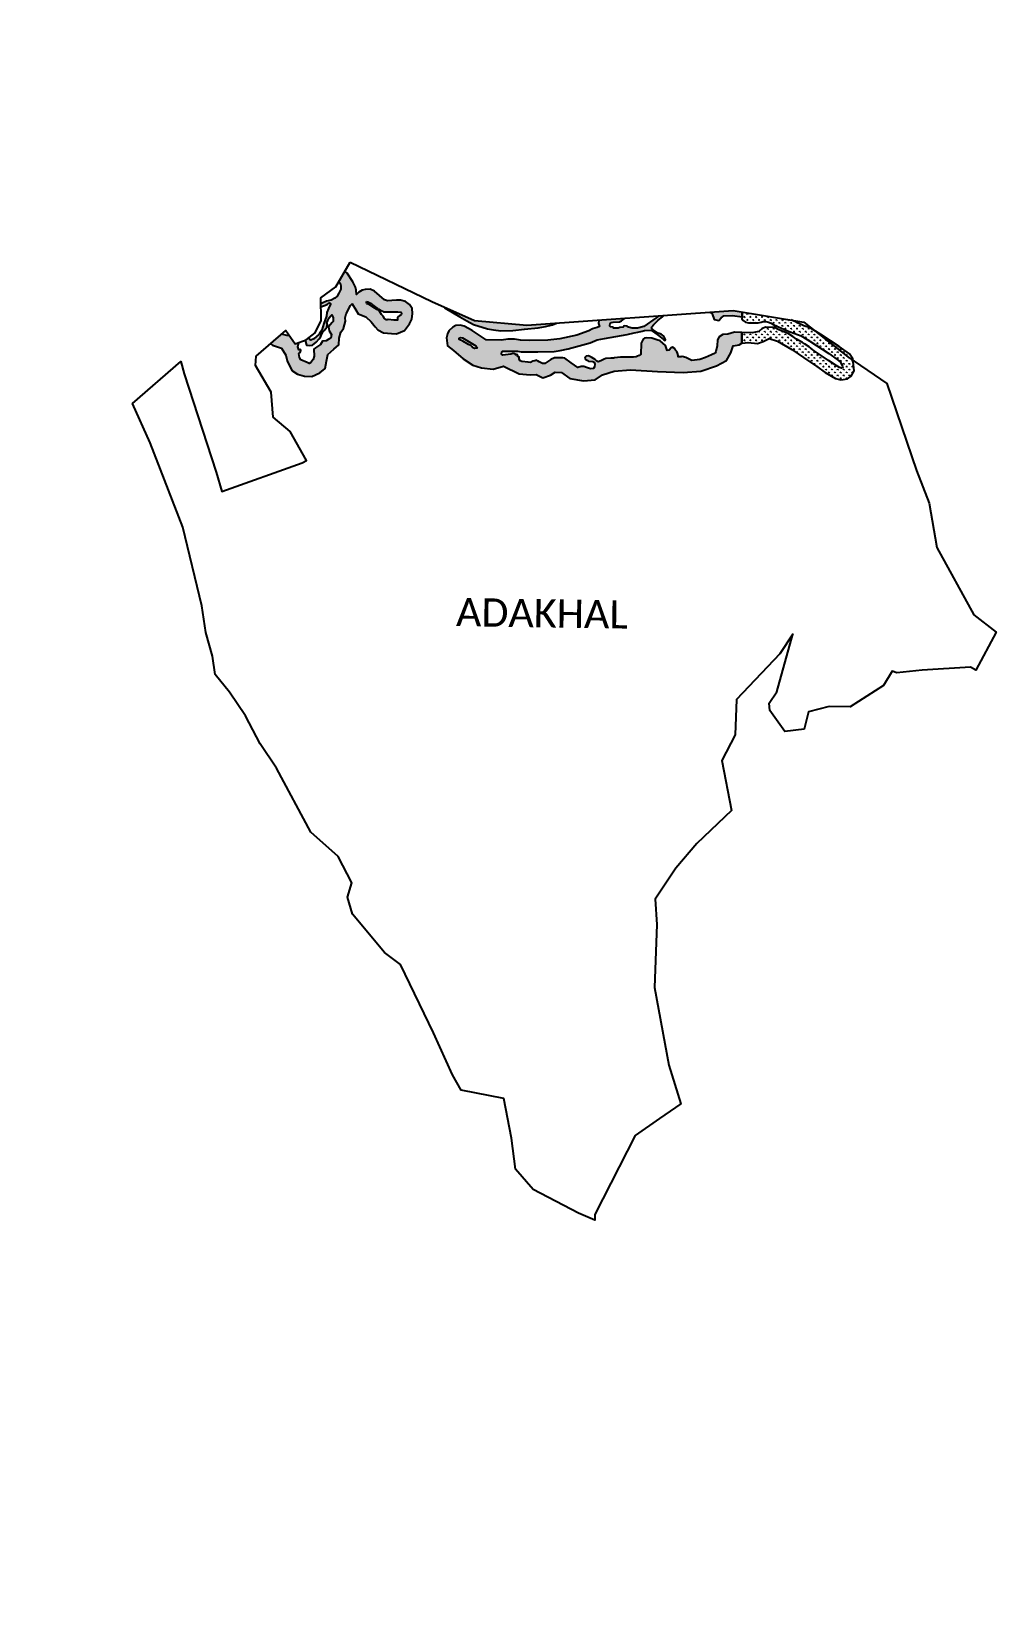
# Model space of a CAD drawing. Header units: metres. Extents: x 298188 to 302393, y 1967226 to 1974149.
import ezdxf

# ---------------------------------------------------------------- set-up
doc = ezdxf.new("R2010")
doc.units = ezdxf.units.M
doc.header["$MEASUREMENT"] = 0
doc.layers.add('MANGROOVE BUFFER ZONE', color=120, linetype='Continuous')
doc.layers.add('VILLAGE NAME', color=250, linetype='Continuous')
doc.styles.get("Standard").update_dxf_attribs({"font": 'simplex.shx'})

msp = doc.modelspace()

# ---------------------------------------------------------------- hatches: boundary and pattern name
at = {"layer": 'MANGROOVE BUFFER ZONE'}
h = msp.add_hatch(dxfattribs=at)
h.set_pattern_fill('GRASS', color=256, scale=18)
h.paths.add_polyline_path([(300112.6, 1967263.1), (300111.4, 1967287.6), (300107.5, 1967337), (300101.4, 1967350), (300068.2, 1967400.3), (300050.5, 1967423.5), (300041, 1967445.4), (300026.8, 1967460.7), (300012.2, 1967466.5), (300001.7, 1967477.6), (299972.7, 1967492.9), (299956.2, 1967505.7), (299942.6, 1967517.9), (299929.1, 1967525.3), (299913.6, 1967538.4), (299895.1, 1967554.6), (299895.1, 1967554.5), (299884.7, 1967564.9), (299842.5, 1967612.7), (299827.5, 1967627.9), (299811.8, 1967666.3), (299805.8, 1967698.3), (299800.2, 1967720.7), (299802.9, 1967753), (299802.8, 1967766), (299813.7, 1967768.2), (299850.1, 1967767.6), (299857, 1967766), (299862.1, 1967763.9), (299863.3, 1967765.3), (299864.1, 1967767.3), (299861.4, 1967773.2), (299861.4, 1967784.2), (299857.8, 1967793.9), (299852.8, 1967808.5), (299848.8, 1967816.7), (299846.7, 1967821.6), (299845.6, 1967831.3), (299849.4, 1967835.1), (299854.8, 1967834.7), (299859.2, 1967830.4), (299870.8, 1967819.3), (299902.9, 1967806.2), (299917.4, 1967798), (299928, 1967790.7), (299937.4, 1967779.8), (299943.3, 1967762), (299946.5, 1967745.5), (299948.5, 1967736.3), (299953.5, 1967719.9), (299960.4, 1967702.2), (299966.9, 1967691.4), (299967.7, 1967680.2), (299970.6, 1967668.9), (299967.7, 1967664.2), (299967, 1967631.2), (299964.9, 1967619.5), (299956.9, 1967604), (299952.7, 1967592.1), (299952.2, 1967585.8), (299954.5, 1967579.6), (299962.4, 1967569.4), (299970.8, 1967553.5), (299986.6, 1967538.3), (300005.3, 1967517.4), (300031.1, 1967495.8), (300041.8, 1967487.8), (300053, 1967483), (300060.3, 1967472.8), (300060.1, 1967478.2), (300005, 1967528.6), (299971, 1967564.1), (299962.5, 1967587), (299962.5, 1967601.4), (299970.4, 1967623.2), (299978.1, 1967637.9), (299977, 1967671.9), (299973.8, 1967696.1), (299967.4, 1967711.7), (299959, 1967738.5), (299949.2, 1967763.8), (299934.7, 1967792.8), (299922.3, 1967806), (299904.8, 1967818.2), (299881.6, 1967827), (299843.5, 1967848.4), (299828.3, 1967862.1), (299820.9, 1967877.1), (299831.5, 1967883.2), (299849.7, 1967878.2), (299861.4, 1967870.6), (299874.6, 1967858.9), (299884.8, 1967857.7), (299890.1, 1967865.1), (299896, 1967869.8), (299906.8, 1967872.1), (299920, 1967866.8), (299921.5, 1967856.3), (299917.6, 1967839), (299929.2, 1967825.2), (299937.1, 1967815.8), (299944.6, 1967806.7), (299961.6, 1967778.6), (299967.2, 1967756.9), (299980.7, 1967728.8), (300029.1, 1967699.6), (300059.1, 1967670.2), (300066.7, 1967642.2), (300089.8, 1967603.8), (300103.9, 1967587.6), (300124.3, 1967557.9), (300140.6, 1967536.5), (300147.1, 1967518.3), (300161.4, 1967466.2), (300182.9, 1967435.8), (300194.7, 1967419), (300208, 1967415.5), (300212.8, 1967405.3), (300192, 1967378.3), (300167.2, 1967349.7), (300162.3, 1967340.7), (300164.6, 1967331.5), (300197, 1967305.2), (300228.2, 1967294.9), (300254.6, 1967281.1), (300276.7, 1967271.8), (300285.5, 1967267.9), (300285.7, 1967250.2), (300282.3, 1967235.9), (300278.3, 1967231.6), (300245.1, 1967233.7), (300220, 1967232), (300209.2, 1967230.5), (300188.1, 1967225.6), (300168.2, 1967228.2), (300135.6, 1967244.1)], flags=16)
h.paths.add_polyline_path([(300052.2, 1972813.6), (300057.6, 1972816.2), (300065.8, 1972814.6), (300080.5, 1972805.6), (300124.1, 1972779.6), (300131, 1972770.1), (300125.9, 1972769.4), (300118.3, 1972768.3), (300109.3, 1972772.4), (300106.7, 1972776.5), (300102.8, 1972780.9), (300091.5, 1972786), (300067.5, 1972799.7), (300051.6, 1972807.9)], flags=16)
h.paths.add_polyline_path([(298408.3, 1973629.9), (298419.2, 1973624.8), (298416.2, 1973599.3), (298411.9, 1973585.3), (298409.8, 1973558.2), (298405.5, 1973552.8), (298399, 1973544.6), (298393.1, 1973542.2), (298387.9, 1973540.2), (298377.4, 1973540.2), (298373.6, 1973540.2), (298368.6, 1973549.2), (298365.7, 1973555.6), (298359.5, 1973560.8), (298351.3, 1973563.6), (298342.4, 1973566.5), (298326.3, 1973570.3), (298317.7, 1973581.2), (298316.1, 1973593.7), (298312.4, 1973608.4), (298309.3, 1973626.5), (298302.5, 1973628.4), (298286.8, 1973622.7), (298270.4, 1973620.7), (298253.8, 1973612.8), (298243.3, 1973607.1), (298233.6, 1973596.3), (298228.9, 1973588.8), (298226.1, 1973584.8), (298220.8, 1973584), (298212.3, 1973586.6), (298206.2, 1973591.2), (298197.5, 1973598.9), (298188.4, 1973609.3), (298188.4, 1973612.7), (298189.8, 1973618.6), (298204.4, 1973629.3), (298230.8, 1973642.1), (298254.5, 1973645.1), (298269.8, 1973641.5), (298322.8, 1973641.5), (298352.3, 1973645.1), (298370.1, 1973638.2), (298380.1, 1973630.3), (298383.3, 1973617.1), (298388.2, 1973603.7), (298390, 1973601.5), (298392.8, 1973608.4), (298395.9, 1973619.2)], flags=16)
h.paths.add_polyline_path([(299648.2, 1972972.8), (299653.2, 1972972.1), (299665.6, 1972965.6), (299673.3, 1972959.2), (299685.6, 1972950.6), (299694.4, 1972943.7), (299695.1, 1972940.8), (299692.8, 1972938.9), (299684.1, 1972943.6), (299667.5, 1972955), (299658.8, 1972960.8), (299648.9, 1972962.6), (299647.3, 1972968.7), (299647.5, 1972970.1)], flags=16)
h.paths.add_polyline_path([(299697.4, 1972940.4), (299700.6, 1972939.6), (299710.6, 1972934.6), (299718.2, 1972931.4), (299721.5, 1972927.9), (299739.8, 1972928.3), (299784, 1972928.3), (299797.8, 1972926.5), (299799.4, 1972921.2), (299799.3, 1972914.9), (299797.8, 1972913.5), (299793.1, 1972911.5), (299787.7, 1972907.2), (299783.4, 1972902.2), (299783.1, 1972891.3), (299766.3, 1972891.9), (299742.5, 1972894.6), (299738.3, 1972893.8), (299733.3, 1972892.9), (299731.1, 1972894.9), (299726.4, 1972899.7), (299720.9, 1972909.5), (299713.3, 1972916.9), (299705.4, 1972928.1), (299696.5, 1972937.2)], flags=16)
h.paths.add_polyline_path([(301246.4, 1972933.3), (301143.8, 1972926.1), (301153.8, 1972918.8), (301162.5, 1972895), (301183.1, 1972890.4), (301194.1, 1972901.7), (301205.7, 1972911.3), (301242.6, 1972912.1), (301284.8, 1972905.8), (301285, 1972926.9)])
h.paths.add_polyline_path([(300944.1, 1972912.1), (300660.2, 1972892.3), (300659, 1972877), (300663.9, 1972863.8), (300653.3, 1972859.8), (300633.1, 1972853.4), (300617.2, 1972845.7), (300564.9, 1972825.9), (300491, 1972810.6), (300437.6, 1972804.6), (300357.1, 1972802.9), (300319.2, 1972804.4), (300293.2, 1972808.4), (300263.4, 1972808.3), (300236.5, 1972805.3), (300169.7, 1972805.6), (300108.3, 1972846.3), (300073.3, 1972865.7), (300055.4, 1972869.9), (300037, 1972868.8), (300023.8, 1972861.2), (300007, 1972845.5), (300000.5, 1972832.4), (299996.6, 1972815.4), (300000.2, 1972780.3), (300027.1, 1972759.9), (300068.6, 1972723.5), (300110.7, 1972696), (300148.9, 1972684.1), (300200.2, 1972678.5), (300245.4, 1972691.1), (300313.4, 1972658.2), (300361.5, 1972653.7), (300386.6, 1972654.9), (300416.2, 1972640.9), (300450, 1972652.7), (300469.9, 1972664.6), (300498.3, 1972664.2), (300533.6, 1972638), (300594, 1972626.8), (300644.8, 1972631.8), (300676.9, 1972654), (300727.5, 1972669.7), (300797.7, 1972674.7), (300916.4, 1972667.6), (301027.4, 1972663.4), (301105.3, 1972669.6), (301173.9, 1972692.9), (301216.3, 1972716.6), (301235.4, 1972749.7), (301245.2, 1972780.6), (301271.4, 1972784.3), (301283.5, 1972791), (301284, 1972838.7), (301251.4, 1972839.4), (301222.2, 1972831.5), (301200.6, 1972829.6), (301184.9, 1972819.8), (301178.3, 1972806.7), (301176.5, 1972779.3), (301171, 1972754.7), (301167.1, 1972747.9), (301151.4, 1972741.1), (301125.8, 1972728.8), (301100.7, 1972720), (301065.8, 1972715.9), (301051.4, 1972723.6), (301039, 1972729.2), (301023.2, 1972732.8), (301018.6, 1972732.2), (301005.8, 1972731.7), (301006.6, 1972738.4), (301003.7, 1972747.9), (301000, 1972755), (300995.2, 1972761.2), (300989.3, 1972769.8), (300982, 1972774.4), (300975.5, 1972771.3), (300966.3, 1972761.2), (300958.2, 1972760), (300955.9, 1972768.3), (300950.4, 1972781.7), (300927.4, 1972801.3), (300912.5, 1972806), (300891.8, 1972812.8), (300868.3, 1972815.4), (300859.3, 1972812.8), (300854.2, 1972808.4), (300849, 1972799.8), (300845.2, 1972791.1), (300842.9, 1972742.5), (300840.5, 1972740.5), (300835.9, 1972737.7), (300829.6, 1972734.8), (300822.6, 1972731.4), (300811.7, 1972730), (300796.2, 1972730), (300775, 1972730), (300754.9, 1972730.1), (300729.2, 1972727.2), (300724.9, 1972726.4), (300720.2, 1972726.1), (300712.7, 1972726.3), (300691.4, 1972725), (300683.3, 1972722.5), (300671.3, 1972715.8), (300661.7, 1972711.3), (300656.7, 1972709.6), (300651.5, 1972713.3), (300644.1, 1972719.8), (300629.6, 1972728.5), (300614.9, 1972736), (300605.4, 1972734.5), (300601.4, 1972731), (300599.4, 1972726.2), (300600.1, 1972724.4), (300604.2, 1972720.4), (300612, 1972715.7), (300615.6, 1972713.1), (300633.7, 1972711.8), (300639.6, 1972708.8), (300642.9, 1972700.5), (300641.6, 1972688.8), (300636.7, 1972681.8), (300624.7, 1972679.8), (300606.7, 1972684.9), (300594.9, 1972690.2), (300582.9, 1972690), (300568.1, 1972686.2), (300554, 1972696.1), (300539.7, 1972705.2), (300511.8, 1972726.2), (300503.5, 1972728.3), (300466.4, 1972727.8), (300451.1, 1972720.7), (300433.1, 1972709.4), (300425.5, 1972703.4), (300415, 1972703.2), (300400.1, 1972710.7), (300392.9, 1972714.2), (300387.9, 1972716.8), (300382, 1972715), (300373.1, 1972713.3), (300361.9, 1972707.8), (300352.8, 1972708.8), (300325.3, 1972712.3), (300317.2, 1972715.1), (300313.6, 1972721.7), (300312.8, 1972731.2), (300306.5, 1972734.2), (300305.7, 1972740.7), (300301.5, 1972741.6), (300297.2, 1972741), (300294.2, 1972745), (300286.6, 1972746.1), (300277.4, 1972742.9), (300242.3, 1972739), (300236.7, 1972743.5), (300237.8, 1972754.2), (300240, 1972757.2), (300278.4, 1972757.4), (300305.3, 1972756.6), (300322.3, 1972753.3), (300394.4, 1972754), (300465.1, 1972755.5), (300492, 1972759.2), (300526.2, 1972766.8), (300622.6, 1972793.1), (300653, 1972806.7), (300685.7, 1972812.5), (300784.1, 1972829.6), (300814.9, 1972836.2), (300830.1, 1972838.9), (300849.9, 1972843.4), (300859, 1972847.5), (300887.7, 1972848.8), (300905.1, 1972837.3), (300920.6, 1972825.4), (300941.5, 1972808.1), (300949.3, 1972803.3), (300950.8, 1972808.1), (300943, 1972822.1), (300931.8, 1972830.7), (300918.9, 1972835.8), (300897.1, 1972850.4), (300889.9, 1972856.7), (300890.9, 1972862.2), (300898.4, 1972871.3), (300919.7, 1972891.3), (300937.7, 1972905.7)])
h.paths.add_polyline_path([(300118.1, 1972889.9), (299988, 1972947.9), (299990.4, 1972943.7), (300054.8, 1972906.2), (300085.2, 1972889.6), (300114.4, 1972873.4), (300175, 1972853.6), (300200.8, 1972849.9), (300232.5, 1972845.4), (300285.7, 1972846.1), (300336.8, 1972853), (300395.8, 1972858.9), (300427.6, 1972864.2), (300458.3, 1972871.5), (300475.8, 1972879.4), (300346.5, 1972870.3)])
h.paths.add_polyline_path([(300921.7, 1972910.6), (300775.4, 1972900.3), (300758.6, 1972889), (300750.1, 1972884.4), (300722.7, 1972883.8), (300714.9, 1972881.5), (300710.4, 1972877.3), (300708.5, 1972868.7), (300708.6, 1972866.1), (300711.2, 1972863), (300721.1, 1972861.5), (300724, 1972857), (300730.3, 1972856.8), (300745.1, 1972857.5), (300752.6, 1972860.4), (300766.3, 1972861.2), (300770.5, 1972867), (300784.4, 1972865.9), (300789.6, 1972861.1), (300806.1, 1972856.3), (300829.3, 1972857.1), (300856.8, 1972864.6), (300910.5, 1972902.6)])
h.paths.add_polyline_path([(298192.4, 1974148.8), (298191.7, 1974148.6), (298192.4, 1974148.2)])
h.paths.add_polyline_path([(299448.7, 1972989.6), (299449, 1972963), (299454.3, 1972965.3), (299473.3, 1972974.9), (299493.1, 1972979.7), (299510, 1972987.2), (299520.3, 1972997), (299527.4, 1973009.7), (299535, 1973026.9), (299535.3, 1973039), (299534.2, 1973050.5), (299527.4, 1973059.9), (299513.8, 1973036.5)])
h.paths.add_polyline_path([(299424.1, 1972837.3), (299394.3, 1972813.1), (299400.1, 1972809.7), (299402.6, 1972806.5), (299405.1, 1972804.2), (299417.3, 1972810.1), (299440.7, 1972830.4), (299445.8, 1972838.3), (299452.9, 1972848.5), (299461.5, 1972877.7), (299472.5, 1972908.9), (299474.1, 1972925.4), (299481.4, 1972942.7), (299491.2, 1972961.1), (299491.2, 1972965), (299487.3, 1972967.4), (299483.7, 1972965.5), (299476.4, 1972960.2), (299449.1, 1972950.2), (299449.7, 1972889.8)])
h.paths.add_polyline_path([(299295.5, 1972846.3), (299277.4, 1972830.7), (299300.4, 1972824.8), (299312.3, 1972822.9)])
h.paths.add_polyline_path([(299337, 1972788.3), (299295.5, 1972846.3), (299229, 1972789.1), (299237.6, 1972782.6), (299277.6, 1972770.1), (299295.2, 1972738.8), (299302.3, 1972715.2), (299322.7, 1972673), (299346.3, 1972656.5), (299376.8, 1972648.3), (299408.7, 1972647), (299444.4, 1972662.9), (299467.6, 1972681.6), (299473.5, 1972712.4), (299478.3, 1972741.8), (299504.7, 1972765.6), (299526.6, 1972784.4), (299529.1, 1972813.8), (299535.6, 1972839.7), (299547.9, 1972855.6), (299556.3, 1972887.7), (299554.4, 1972901.8), (299558.6, 1972919.8), (299577.1, 1972955.8), (299585.2, 1972963.7), (299601, 1972937.4), (299611.5, 1972918.7), (299644.9, 1972906.8), (299667.9, 1972884.2), (299684.6, 1972862.1), (299696.5, 1972849.9), (299721.4, 1972837.3), (299756.6, 1972833.2), (299778.7, 1972832.9), (299812.6, 1972846.1), (299834.3, 1972876), (299845.1, 1972896.7), (299847.5, 1972920.7), (299846.2, 1972942), (299835.4, 1972959.8), (299817.8, 1972973), (299796, 1972979.1), (299778.5, 1972979.3), (299758.4, 1972977), (299738.6, 1972975.5), (299725.5, 1972981.1), (299683, 1973018.9), (299663.1, 1973026.2), (299641.6, 1973026), (299628, 1973022.4), (299613.8, 1973013.6), (299603.9, 1973003.3), (299602.8, 1973022.1), (299599.9, 1973035.8), (299587.8, 1973059.6), (299563, 1973096), (299553.7, 1973105.1), (299513.8, 1973036.5), (299448.7, 1972989.6), (299449.7, 1972889.8), (299424.1, 1972837.3), (299384.9, 1972805.5)])
h.paths.add_polyline_path([(299380.4, 1972803.8), (299352.8, 1972794), (299348, 1972775.3), (299353.2, 1972762.6), (299358, 1972763.3), (299361.4, 1972759.4), (299358, 1972751.1), (299353.2, 1972746.6), (299354.8, 1972728.5), (299361.5, 1972719), (299388.8, 1972706.6), (299397.7, 1972703.5), (299405.5, 1972707.3), (299414.5, 1972720.1), (299419.1, 1972734.7), (299418.6, 1972764.9), (299425.2, 1972770.9), (299447.5, 1972785.8), (299455.2, 1972800.9), (299471.2, 1972801.1), (299482.9, 1972809.5), (299491.9, 1972813.4), (299495.4, 1972829.2), (299484.2, 1972845.5), (299482, 1972862.6), (299497.7, 1972882), (299501.6, 1972885.7), (299501.9, 1972902.4), (299496.7, 1972915), (299490.3, 1972909.1), (299484.8, 1972901.5), (299479.5, 1972889.9), (299475.3, 1972879.6), (299477, 1972871.8), (299474.2, 1972861.8), (299470.1, 1972855), (299463.3, 1972846.4), (299458.3, 1972842.5), (299452.8, 1972832.1), (299446.9, 1972817.9), (299441.8, 1972809.9), (299427.8, 1972796.4), (299411.7, 1972783.1), (299400.9, 1972782.1), (299386.1, 1972783.1)])
h.paths.add_polyline_path([(298393.1, 1973542.2), (298387.9, 1973540.2), (298373.6, 1973540.2), (298368.6, 1973549.2), (298365.7, 1973555.6), (298359.5, 1973560.8), (298351.3, 1973563.6), (298342.4, 1973566.5), (298326.3, 1973570.3), (298317.7, 1973581.2), (298316.1, 1973593.7), (298312.4, 1973608.4), (298309.3, 1973626.5), (298302.5, 1973628.4), (298286.8, 1973622.7), (298270.4, 1973620.7), (298253.8, 1973612.8), (298243.3, 1973607.1), (298233.6, 1973596.3), (298228.9, 1973588.8), (298226.1, 1973584.8), (298220.8, 1973584), (298212.3, 1973586.6), (298206.2, 1973591.2), (298197.5, 1973598.9), (298188.4, 1973609.3), (298188.4, 1973612.7), (298189.8, 1973618.6), (298204.4, 1973629.3), (298230.8, 1973642.1), (298254.5, 1973645.1), (298269.8, 1973641.5), (298322.8, 1973641.5), (298352.3, 1973645.1), (298370.1, 1973638.2), (298380.1, 1973630.3), (298383.3, 1973617.1), (298388.2, 1973603.7), (298390, 1973601.5), (298392.8, 1973608.4), (298395.9, 1973619.2), (298408.3, 1973629.9), (298419.2, 1973624.8), (298416.2, 1973599.3), (298411.9, 1973585.3), (298409.8, 1973558.2), (298405.5, 1973552.8), (298399, 1973544.6)])
h.paths.add_polyline_path([(300188.1, 1967225.6), (300168.2, 1967228.2), (300135.6, 1967244.1), (300112.6, 1967263.1), (300111.4, 1967287.6), (300107.5, 1967337), (300101.4, 1967350), (300068.2, 1967400.3), (300050.5, 1967423.5), (300041, 1967445.4), (300026.8, 1967460.7), (300012.2, 1967466.5), (300001.7, 1967477.6), (299972.7, 1967492.9), (299956.2, 1967505.7), (299942.6, 1967517.9), (299929.1, 1967525.3), (299913.6, 1967538.4), (299895.1, 1967554.6), (299895.1, 1967554.5), (299884.7, 1967564.9), (299842.5, 1967612.7), (299827.5, 1967627.9), (299811.8, 1967666.3), (299805.8, 1967698.3), (299800.2, 1967720.7), (299802.9, 1967753), (299802.8, 1967766), (299813.7, 1967768.2), (299850.1, 1967767.6), (299857, 1967766), (299862.1, 1967763.9), (299863.3, 1967765.3), (299864.1, 1967767.3), (299861.4, 1967773.2), (299861.4, 1967784.2), (299857.8, 1967793.9), (299852.8, 1967808.5), (299848.8, 1967816.7), (299846.7, 1967821.6), (299845.6, 1967831.3), (299849.4, 1967835.1), (299854.8, 1967834.7), (299859.2, 1967830.4), (299870.8, 1967819.3), (299902.9, 1967806.2), (299917.4, 1967798), (299928, 1967790.7), (299937.4, 1967779.8), (299943.3, 1967762), (299946.5, 1967745.5), (299948.5, 1967736.3), (299953.5, 1967719.9), (299960.4, 1967702.2), (299966.9, 1967691.4), (299967.7, 1967680.2), (299970.6, 1967668.9), (299967.7, 1967664.2), (299967, 1967631.2), (299964.9, 1967619.5), (299956.9, 1967604), (299952.7, 1967592.1), (299952.2, 1967585.8), (299954.5, 1967579.6), (299962.4, 1967569.4), (299970.8, 1967553.5), (299986.6, 1967538.3), (300005.3, 1967517.4), (300031.1, 1967495.8), (300041.8, 1967487.8), (300053, 1967483), (300060.3, 1967472.8), (300060.1, 1967478.2), (300005, 1967528.6), (299971, 1967564.1), (299962.5, 1967587), (299962.5, 1967601.4), (299970.4, 1967623.2), (299978.1, 1967637.9), (299977, 1967671.9), (299973.8, 1967696.1), (299967.4, 1967711.7), (299959, 1967738.5), (299949.2, 1967763.8), (299934.7, 1967792.8), (299922.3, 1967806), (299904.8, 1967818.2), (299881.6, 1967827), (299843.5, 1967848.4), (299828.3, 1967862.1), (299820.9, 1967877.1), (299831.5, 1967883.2), (299849.7, 1967878.2), (299861.4, 1967870.6), (299874.6, 1967858.9), (299884.8, 1967857.7), (299890.1, 1967865.1), (299896, 1967869.8), (299906.8, 1967872.1), (299920, 1967866.8), (299921.5, 1967856.3), (299917.6, 1967839), (299929.2, 1967825.2), (299937.1, 1967815.8), (299944.6, 1967806.7), (299961.6, 1967778.6), (299967.2, 1967756.9), (299980.7, 1967728.8), (300029.1, 1967699.6), (300059.1, 1967670.2), (300066.7, 1967642.2), (300089.8, 1967603.8), (300103.9, 1967587.6), (300124.3, 1967557.9), (300140.6, 1967536.5), (300147.1, 1967518.3), (300161.4, 1967466.2), (300182.9, 1967435.8), (300194.7, 1967419), (300208, 1967415.5), (300212.8, 1967405.3), (300192, 1967378.3), (300167.2, 1967349.7), (300162.3, 1967340.7), (300164.6, 1967331.5), (300197, 1967305.2), (300228.2, 1967294.9), (300254.6, 1967281.1), (300276.7, 1967271.8), (300285.5, 1967267.9), (300285.7, 1967250.2), (300282.3, 1967235.9), (300278.3, 1967231.6), (300245.1, 1967233.7), (300220, 1967232), (300209.2, 1967230.5)])
h = msp.add_hatch(dxfattribs=at)
h.set_pattern_fill('GRASS', color=256, scale=18)
h.paths.add_polyline_path([(301504.3, 1972891.1), (301285, 1972926.9), (301284.6, 1972896.2), (301290, 1972890.5), (301300.2, 1972883.2), (301313.1, 1972879.8), (301324.5, 1972880.8), (301355, 1972880), (301368.5, 1972883), (301380.7, 1972887.6), (301405.4, 1972882), (301422.6, 1972872), (301479.8, 1972846.6), (301493.8, 1972841.6), (301541.9, 1972823.2), (301579.6, 1972799.8), (301662.6, 1972747), (301711, 1972711.4), (301722, 1972691.1), (301727.3, 1972678.8), (301703.3, 1972687.9), (301662, 1972715.5), (301628.8, 1972737.4), (301599.7, 1972758.1), (301576.7, 1972776.1), (301540.2, 1972799.4), (301522.1, 1972809.3), (301505.7, 1972820.7), (301486.3, 1972834.4), (301466.1, 1972841.5), (301423.7, 1972859.8), (301387.9, 1972861.8), (301372.1, 1972855.2), (301358.2, 1972842.8), (301328.8, 1972836.1), (301284, 1972838.7), (301283.5, 1972791.1), (301311, 1972794.5), (301352.5, 1972790.5), (301376.2, 1972799), (301403.2, 1972811.6), (301439.4, 1972799.8), (301502.1, 1972764.5), (301551.9, 1972729.4), (301610.8, 1972689.5), (301646.6, 1972663.7), (301691.5, 1972637.4), (301714.9, 1972631.2), (301744.3, 1972635.6), (301760.6, 1972647.2), (301774.1, 1972671), (301767.2, 1972723.4), (301752.9, 1972744.5), (301708.7, 1972776.7), (301627.8, 1972829.4), (301582.1, 1972858.9), (301554.1, 1972867.8)])

# ---------------------------------------------------------------- linework, layer by layer
at = {"color": 3, "flags": 128}
for points in [[(299576.5, 1973144.3), (299932.5, 1972972.6), (300118.1, 1972889.9), (300346.5, 1972870.3), (301246.4, 1972933.3), (301553.5, 1972883), (301745.1, 1972731.3), (301915.2, 1972616.5), (302045.4, 1972237), (302100.5, 1972094.4), (302133.1, 1971900.7), (302295.6, 1971608.2), (302392.7, 1971531.4), (302303.4, 1971365.8), (302281.1, 1971379.1), (302070.4, 1971366.1), (301958.7, 1971354.2), (301939, 1971362.2), (301900.7, 1971299.2), (301755.7, 1971205.9), (301664.5, 1971207.9), (301574.8, 1971184.4), (301555.9, 1971109.8), (301471.8, 1971098.9), (301405.3, 1971190.3), (301402.2, 1971223.2), (301436.7, 1971272), (301506.1, 1971523.3), (301448.7, 1971436.9), (301260.7, 1971238.1), (301255.3, 1971084), (301196.1, 1970972.4), (301238.1, 1970754.7), (301087.9, 1970610.8), (300995.6, 1970503.7), (300905.8, 1970368.8), (300913.7, 1970257.6), (300902.7, 1969983.1), (300965.2, 1969644.3), (301017.4, 1969476.4), (300925, 1969412.9), (300818.5, 1969338.3), (300643.2, 1968993.6), (300642.6, 1968968.9), (300572.2, 1969000), (300373.8, 1969102.4), (300297.2, 1969191.5), (300279, 1969326.5), (300246.1, 1969499.1), (300059.5, 1969536.1), (300023.1, 1969602.8), (299940.2, 1969785.1), (299795.4, 1970083), (299725.5, 1970136), (299585.8, 1970302.7), (299565.2, 1970377), (299583.3, 1970439.7), (299524.5, 1970553.9), (299405, 1970660.9), (299255.8, 1970939.6), (299184, 1971045.1), (299120.2, 1971167), (299050.6, 1971270.6), (298987.3, 1971347.1), (298976.4, 1971426.7), (298947.4, 1971531.2), (298929.5, 1971646.2), (298847.4, 1971989), (298704.4, 1972357.7), (298627.6, 1972528.3), (298838.6, 1972711.4), (298852, 1972658), (298992.2, 1972229.3), (299017.2, 1972145.3), (299367.8, 1972269.3), (299386.2, 1972280.9), (299314.2, 1972407.2), (299240.6, 1972468.5), (299232.5, 1972578.2), (299164.3, 1972693.7), (299166.5, 1972735.4), (299295.5, 1972846.3), (299337, 1972788.3), (299384.9, 1972805.5), (299424.1, 1972837.3), (299449.7, 1972889.8), (299448.7, 1972989.6), (299513.8, 1973036.5)], [(299513.8, 1973036.5), (299576.5, 1973144.3)]]:
    msp.add_lwpolyline(points, dxfattribs=at)
at = {"layer": 'MANGROOVE BUFFER ZONE', "flags": 128}
for points in [[(299229, 1972789.1), (299237.6, 1972782.6), (299277.6, 1972770.1), (299295.2, 1972738.8), (299302.3, 1972715.2), (299322.7, 1972673), (299346.3, 1972656.5), (299376.8, 1972648.3), (299408.7, 1972647), (299444.4, 1972662.9), (299467.6, 1972681.6), (299473.5, 1972712.4), (299478.3, 1972741.8), (299504.7, 1972765.6), (299526.6, 1972784.4), (299529.1, 1972813.8), (299535.6, 1972839.7), (299547.9, 1972855.6), (299556.3, 1972887.7), (299554.4, 1972901.8), (299558.6, 1972919.8), (299577.1, 1972955.8), (299585.2, 1972963.7), (299601, 1972937.4), (299611.5, 1972918.7), (299644.9, 1972906.8), (299667.9, 1972884.2), (299684.6, 1972862.1), (299696.5, 1972849.9), (299721.4, 1972837.3), (299756.6, 1972833.2), (299778.7, 1972832.9), (299812.6, 1972846.1), (299834.3, 1972876), (299845.1, 1972896.7), (299847.5, 1972920.7), (299846.2, 1972942), (299835.4, 1972959.8), (299817.8, 1972973), (299796, 1972979.1), (299778.5, 1972979.3), (299758.4, 1972977), (299738.6, 1972975.5), (299725.5, 1972981.1), (299683, 1973018.9), (299663.1, 1973026.2), (299641.6, 1973026), (299628, 1973022.4), (299613.8, 1973013.6), (299603.9, 1973003.3), (299602.8, 1973022.1), (299599.9, 1973035.8), (299587.8, 1973059.6), (299563, 1973096), (299553.7, 1973105.1)], [(299527.4, 1973059.9), (299534.2, 1973050.5), (299535.3, 1973039), (299535, 1973026.9), (299527.4, 1973009.7), (299520.3, 1972997), (299510, 1972987.2), (299493.1, 1972979.7), (299473.3, 1972974.9), (299454.3, 1972965.3), (299449, 1972963)], [(299449.1, 1972950.2), (299476.4, 1972960.2), (299483.7, 1972965.5), (299487.3, 1972967.4), (299491.2, 1972965), (299491.2, 1972961.1), (299481.4, 1972942.7), (299474.1, 1972925.4), (299472.5, 1972908.9), (299461.5, 1972877.7), (299452.9, 1972848.5), (299445.8, 1972838.3), (299440.7, 1972830.4), (299417.3, 1972810.1), (299405.1, 1972804.2), (299402.6, 1972806.5), (299400.1, 1972809.7), (299394.3, 1972813.1)], [(299380.3, 1972804.1), (299386.1, 1972783.1), (299400.9, 1972782.1), (299411.7, 1972783.1), (299427.8, 1972796.4), (299441.8, 1972809.9), (299446.9, 1972817.9), (299452.8, 1972832.1), (299458.3, 1972842.5), (299463.3, 1972846.4), (299470.1, 1972855), (299474.2, 1972861.8), (299477, 1972871.8), (299475.3, 1972879.6), (299479.5, 1972889.9), (299484.8, 1972901.5), (299490.3, 1972909.1), (299496.7, 1972915), (299501.9, 1972902.4), (299501.6, 1972885.7), (299497.7, 1972882), (299482, 1972862.6), (299484.2, 1972845.5), (299495.4, 1972829.2), (299491.9, 1972813.4), (299482.9, 1972809.5), (299471.2, 1972801.1), (299455.2, 1972800.9), (299447.5, 1972785.8), (299425.2, 1972770.9), (299418.6, 1972764.9), (299419.1, 1972734.7), (299414.5, 1972720.1), (299405.5, 1972707.3), (299397.7, 1972703.5), (299388.8, 1972706.6), (299361.5, 1972719), (299354.8, 1972728.5), (299353.2, 1972746.6), (299358, 1972751.1), (299361.4, 1972759.4), (299358, 1972763.3), (299353.2, 1972762.6), (299348, 1972775.3), (299352.8, 1972794)], [(299988, 1972947.9), (299990.4, 1972943.7), (300054.8, 1972906.2), (300085.2, 1972889.6), (300114.4, 1972873.4), (300175, 1972853.6), (300200.8, 1972849.9), (300232.5, 1972845.4), (300285.7, 1972846.1), (300336.8, 1972853), (300395.8, 1972858.9), (300427.6, 1972864.2), (300458.3, 1972871.5), (300475.8, 1972879.4)], [(300660.2, 1972892.3), (300659, 1972877), (300663.9, 1972863.8), (300653.3, 1972859.8), (300633.1, 1972853.4), (300617.2, 1972845.7), (300564.9, 1972825.9), (300491, 1972810.6), (300437.6, 1972804.6), (300357.1, 1972802.9), (300319.2, 1972804.4), (300293.2, 1972808.4), (300263.4, 1972808.3), (300236.5, 1972805.3), (300169.7, 1972805.6), (300108.3, 1972846.3), (300073.3, 1972865.7), (300055.4, 1972869.9), (300037, 1972868.8), (300023.8, 1972861.2), (300007, 1972845.5), (300000.5, 1972832.4), (299996.6, 1972815.4), (300000.2, 1972780.3), (300027.1, 1972759.9), (300068.6, 1972723.5), (300110.7, 1972696), (300148.9, 1972684.1), (300200.2, 1972678.5), (300245.4, 1972691.1), (300313.4, 1972658.2), (300361.5, 1972653.7), (300386.6, 1972654.9), (300416.2, 1972640.9), (300450, 1972652.7), (300469.9, 1972664.6), (300498.3, 1972664.2), (300533.6, 1972638), (300594, 1972626.8), (300644.8, 1972631.8), (300676.9, 1972654), (300727.5, 1972669.7), (300797.7, 1972674.7), (300916.4, 1972667.6), (301027.4, 1972663.4), (301105.3, 1972669.6), (301173.9, 1972692.9), (301216.3, 1972716.6), (301235.4, 1972749.7), (301245.2, 1972780.6), (301271.4, 1972784.3), (301283.5, 1972791), (301284, 1972838.7), (301251.4, 1972839.4), (301222.2, 1972831.5), (301200.6, 1972829.6), (301184.9, 1972819.8), (301178.3, 1972806.7), (301176.5, 1972779.3), (301171, 1972754.7), (301167.1, 1972747.9), (301151.4, 1972741.1), (301125.8, 1972728.8), (301100.7, 1972720), (301065.8, 1972715.9), (301051.4, 1972723.6), (301039, 1972729.2), (301023.2, 1972732.8), (301018.6, 1972732.2), (301005.8, 1972731.7), (301006.6, 1972738.4), (301003.7, 1972747.9), (301000, 1972755), (300995.2, 1972761.2), (300989.3, 1972769.8), (300982, 1972774.4), (300975.5, 1972771.3), (300966.3, 1972761.2), (300958.2, 1972760), (300955.9, 1972768.3), (300950.4, 1972781.7), (300927.4, 1972801.3), (300912.5, 1972806), (300891.8, 1972812.8), (300868.3, 1972815.4), (300859.3, 1972812.8), (300854.2, 1972808.4), (300849, 1972799.8), (300845.2, 1972791.1), (300842.9, 1972742.5), (300840.5, 1972740.5), (300835.9, 1972737.7), (300829.6, 1972734.8), (300822.6, 1972731.4), (300811.7, 1972730), (300796.2, 1972730), (300775, 1972730), (300754.9, 1972730.1), (300729.2, 1972727.2), (300724.9, 1972726.4), (300720.2, 1972726.1), (300712.7, 1972726.3), (300691.4, 1972725), (300683.3, 1972722.5), (300671.3, 1972715.8), (300661.7, 1972711.3), (300656.7, 1972709.6), (300651.5, 1972713.3), (300644.1, 1972719.8), (300629.6, 1972728.5), (300614.9, 1972736), (300605.4, 1972734.5), (300601.4, 1972731), (300599.4, 1972726.2), (300600.1, 1972724.4), (300604.2, 1972720.4), (300612, 1972715.7), (300615.6, 1972713.1), (300633.7, 1972711.8), (300639.6, 1972708.8), (300642.9, 1972700.5), (300641.6, 1972688.8), (300636.7, 1972681.8), (300624.7, 1972679.8), (300606.7, 1972684.9), (300594.9, 1972690.2), (300582.9, 1972690), (300568.1, 1972686.2), (300554, 1972696.1), (300539.7, 1972705.2), (300511.8, 1972726.2), (300503.5, 1972728.3), (300466.4, 1972727.8), (300451.1, 1972720.7), (300433.1, 1972709.4), (300425.5, 1972703.4), (300415, 1972703.2), (300400.1, 1972710.7), (300392.9, 1972714.2), (300387.9, 1972716.8), (300382, 1972715), (300373.1, 1972713.3), (300361.9, 1972707.8), (300352.8, 1972708.8), (300325.3, 1972712.3), (300317.2, 1972715.1), (300313.6, 1972721.7), (300312.8, 1972731.2), (300306.5, 1972734.2), (300305.7, 1972740.7), (300301.5, 1972741.6), (300297.2, 1972741), (300294.2, 1972745), (300286.6, 1972746.1), (300277.4, 1972742.9), (300242.3, 1972739), (300236.7, 1972743.5), (300237.8, 1972754.2), (300240, 1972757.2), (300278.4, 1972757.4), (300305.3, 1972756.6), (300322.3, 1972753.3), (300394.4, 1972754), (300465.1, 1972755.5), (300492, 1972759.2), (300526.2, 1972766.8), (300622.6, 1972793.1), (300653, 1972806.7), (300685.7, 1972812.5), (300784.1, 1972829.6), (300814.9, 1972836.2), (300830.1, 1972838.9), (300849.9, 1972843.4), (300859, 1972847.5), (300887.7, 1972848.8), (300905.1, 1972837.3), (300920.6, 1972825.4), (300941.5, 1972808.1), (300949.3, 1972803.3), (300950.8, 1972808.1), (300943, 1972822.1), (300931.8, 1972830.7), (300918.9, 1972835.8), (300897.1, 1972850.4), (300889.9, 1972856.7), (300890.9, 1972862.2), (300898.4, 1972871.3), (300919.7, 1972891.3), (300937.7, 1972905.7), (300944.1, 1972912.1)], [(300921.7, 1972910.6), (300910.5, 1972902.6), (300856.8, 1972864.6), (300829.3, 1972857.1), (300806.1, 1972856.3), (300789.6, 1972861.1), (300784.4, 1972865.9), (300770.5, 1972867), (300766.3, 1972861.2), (300752.6, 1972860.4), (300745.1, 1972857.5), (300730.3, 1972856.8), (300724, 1972857), (300721.1, 1972861.5), (300711.2, 1972863), (300708.6, 1972866.1), (300708.5, 1972868.7), (300710.4, 1972877.3), (300714.9, 1972881.5), (300722.7, 1972883.8), (300750.1, 1972884.4), (300758.6, 1972889), (300775.4, 1972900.3)], [(301143.8, 1972926.1), (301153.8, 1972918.8), (301162.5, 1972895), (301183.1, 1972890.4), (301194.1, 1972901.7), (301205.7, 1972911.3), (301242.6, 1972912.1), (301284.8, 1972905.8), (301285, 1972926.9)], [(301285, 1972926.9), (301284.8, 1972905.8), (301283.9, 1972896.9), (301290, 1972890.5), (301300.2, 1972883.2), (301313.1, 1972879.8), (301324.5, 1972880.8), (301355, 1972880), (301368.5, 1972883), (301376, 1972885.8), (301388.4, 1972885.8), (301400.2, 1972883.2), (301411.3, 1972878.6), (301422.6, 1972872), (301479.8, 1972846.6), (301493.8, 1972841.6), (301541.9, 1972823.2), (301579.6, 1972799.8), (301662.6, 1972747), (301698.8, 1972720.4), (301711.9, 1972709.7), (301722, 1972691.1), (301724.7, 1972684.8), (301717.8, 1972682.4), (301709.4, 1972685.6), (301694.4, 1972693.9), (301662, 1972715.5), (301628.8, 1972737.4), (301599.7, 1972758.1), (301576.7, 1972776.1), (301557.4, 1972788.5), (301548.5, 1972795), (301522.1, 1972809.3), (301505.7, 1972820.7), (301486.3, 1972834.4), (301466.1, 1972841.5), (301442.2, 1972851.8), (301426.2, 1972860.4), (301416.8, 1972860.2), (301387.9, 1972861.8), (301372.1, 1972855.2), (301358.2, 1972842.8), (301328.8, 1972836.1), (301284, 1972838.7), (301283.5, 1972791), (301284.6, 1972791.2), (301311, 1972794.5), (301352.5, 1972790.5), (301376.2, 1972799), (301403.2, 1972811.6), (301439.4, 1972799.8), (301502.1, 1972764.5), (301551.9, 1972729.4), (301610.8, 1972689.5), (301646.6, 1972663.7), (301691.5, 1972637.4), (301714.9, 1972631.2), (301744.3, 1972635.6), (301760.6, 1972647.2), (301774.1, 1972671), (301767.2, 1972723.4), (301752.9, 1972744.5), (301708.7, 1972776.7), (301627.8, 1972829.4), (301582.1, 1972858.9), (301554.1, 1972867.8), (301498.4, 1972893.8)], [(299312.3, 1972822.9), (299300.4, 1972824.8), (299277.4, 1972830.7)]]:
    msp.add_lwpolyline(points, dxfattribs=at)
for points in [[(299648.2, 1972972.8), (299653.2, 1972972.1), (299665.6, 1972965.6), (299673.3, 1972959.2), (299685.6, 1972950.6), (299694.4, 1972943.7), (299695.1, 1972940.8), (299692.8, 1972938.9), (299684.1, 1972943.6), (299667.5, 1972955), (299658.8, 1972960.8), (299648.9, 1972962.6), (299647.3, 1972968.7), (299647.5, 1972970.1)], [(299697.4, 1972940.4), (299700.6, 1972939.6), (299710.6, 1972934.6), (299718.2, 1972931.4), (299721.5, 1972927.9), (299739.8, 1972928.3), (299784, 1972928.3), (299797.8, 1972926.5), (299799.4, 1972921.2), (299799.3, 1972914.9), (299797.8, 1972913.5), (299793.1, 1972911.5), (299787.7, 1972907.2), (299783.4, 1972902.2), (299783.1, 1972891.3), (299766.3, 1972891.9), (299742.5, 1972894.6), (299738.3, 1972893.8), (299733.3, 1972892.9), (299731.1, 1972894.9), (299726.4, 1972899.7), (299720.9, 1972909.5), (299713.3, 1972916.9), (299705.4, 1972928.1), (299696.5, 1972937.2)], [(300131, 1972770.1), (300125.9, 1972769.4), (300118.3, 1972768.3), (300109.3, 1972772.4), (300106.7, 1972776.5), (300102.8, 1972780.9), (300091.5, 1972786), (300067.5, 1972799.7), (300051.6, 1972807.9), (300052.2, 1972813.6), (300057.6, 1972816.2), (300065.8, 1972814.6), (300080.5, 1972805.6), (300124.1, 1972779.6)]]:
    msp.add_lwpolyline(points, close=True, dxfattribs=at)

# ---------------------------------------------------------------- texts
at = {"layer": 'VILLAGE NAME', "insert": (300038.9, 1971681.2), "char_height": 122.778, "attachment_point": 1, "rotation": 359.17357}
msp.add_mtext_dynamic_manual_height_columns('{\\fCalibri|b0|i0|c0|p34;ADAKHAL} ', width=1567.05, gutter_width=613.9, heights=[32.3], dxfattribs=at)

doc.saveas('drawing.dxf')
